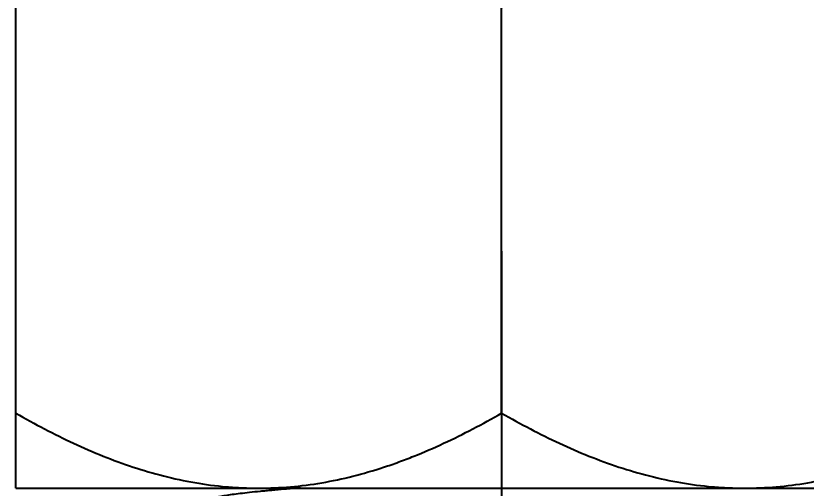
# Model space of a CAD drawing. Extents: x 828 to 1855, y 0 to 752.
# Drawn here: x 1487.58 to 1495.71, y 227.95 to 232.81 of the extents above; entities that cross this region are included whole.
import ezdxf

# ---------------------------------------------------------------- set-up
doc = ezdxf.new("R2010")
doc.units = 0
doc.header["$LTSCALE"] = 10
doc.header["$MEASUREMENT"] = 0
doc.header["$PDMODE"] = 3
doc.header["$PDSIZE"] = -10
doc.linetypes.add('CENTER', pattern=[2, 1.25, -0.25, 0.25, -0.25])
doc.layers.get('0').update_dxf_attribs({"linetype": 'CONTINUOUS'})
doc.layers.get('DEFPOINTS').update_dxf_attribs({"linetype": 'CONTINUOUS'})
doc.layers.add('1', color=7, linetype='CONTINUOUS')
doc.styles.add('Daelim Dimension', font='')
doc.styles.get('Daelim Dimension').set_extended_font_data('나눔고딕')
doc.dimstyles.new('DEFAULT', dxfattribs={"dimscale": 2, "dimtxt": 2, "dimasz": 2, "dimexe": 0, "dimexo": 2, "dimgap": 1, "dimtad": 1, "dimdec": 0, "dimzin": 9, "dimdsep": 46, "dimtxsty": 'Daelim Dimension', "dimcen": 0.5, "dimclrd": 5, "dimclre": 5, "dimclrt": 256, "dimadec": 1, "dimazin": 0, "dimtfac": 1, "dimtdec": 0, "dimtix": 1, "dimtmove": 0, "dimatfit": 3, "dimfxl": 1, "dimtolj": 1, "dimtzin": 1, "dimlwd": 9, "dimlwe": 9, "dimarcsym": 0})

# ---------------------------------------------------------------- blocks, each defined once
blk = doc.blocks.new('*D19')
at = {"color": 5, "lineweight": 9, "ltscale": 0.5, "transparency": 16777216}
for p, q in [((1517.8786, 273.7501), (1581.0468, 273.7501)), ((1581.0468, 269.7501), (1581.0468, 131.2501)), ((1498.7336, 127.2501), (1581.0468, 127.2501))]:
    blk.add_line(p, q, dxfattribs=at)
at = {"color": 5, "ltscale": 0.5, "transparency": 16777216}
for points in [[(1580.3802, 269.7501), (1581.7135, 269.7501), (1581.0468, 273.7501)], [(1580.3802, 131.2501), (1581.7135, 131.2501), (1581.0468, 127.2501)]]:
    blk.add_solid(points, dxfattribs=at)
at = {"layer": 'DEFPOINTS', "color": 0, "ltscale": 0.5, "transparency": 16777216}
for p in [(1513.8786, 273.7501), (1494.7336, 127.2501), (1581.0468, 127.2501)]:
    blk.add_point(p, dxfattribs=at)
at = {"color": 7, "lineweight": -3, "ltscale": 0.5, "transparency": 16777216, "insert": (1573.5962, 200.5001), "char_height": 10, "attachment_point": 5, "rotation": 90, "style": 'Daelim Dimension'}
blk.add_mtext('\\A1;390', dxfattribs=at)

msp = doc.modelspace()

# ---------------------------------------------------------------- linework, layer by layer
at = {"layer": '1', "color": 1, "linetype": 'CENTER', "lineweight": -3}
msp.add_line((1492.5786, 290.3893), (1492.5786, 187.6108), dxfattribs=at)
at = {"layer": '1', "color": 7, "linetype": 'Continuous', "lineweight": -3}
for p, q in [((1487.5786, 228.7236), (1487.5786, 242.1766)), ((1492.5786, 228.7236), (1492.5786, 242.1766)), ((1487.5786, 227.9501), (1490.0786, 227.9501)), ((1490.0786, 227.9501), (1495.0786, 227.9501)), ((1495.0786, 227.9501), (1497.5786, 227.9501))]:
    msp.add_line(p, q, dxfattribs=at)
for points, knots in [([(1487.5786, 227.9501), (1487.5786, 227.9501), (1487.5786, 227.9694), (1487.5786, 228.0428), (1487.5786, 228.0967), (1487.5786, 228.1826), (1487.5786, 228.2007), (1487.5786, 228.2386), (1487.5786, 228.2585), (1487.5786, 228.3204), (1487.5786, 228.3648), (1487.5786, 228.5059), (1487.5786, 228.6107), (1487.5786, 228.7236)], [0, 0, 0, 0, 0.25, 0.25, 0.5, 0.5, 0.5625, 0.5625, 0.625, 0.625, 0.75, 0.75, 1, 1, 1, 1]), ([(1487.5786, 228.7236), (1487.7744, 228.6105), (1487.9726, 228.506), (1488.3746, 228.3191), (1488.5785, 228.2366), (1488.9935, 228.0995), (1489.2047, 228.0449), (1489.5282, 227.9888), (1489.6371, 227.9744), (1489.8023, 227.9598), (1489.8576, 227.9562), (1489.968, 227.9513), (1490.0233, 227.9501), (1490.0786, 227.9501)], [0, 0, 0, 0, 0.25, 0.25, 0.5, 0.5, 0.75, 0.75, 0.875, 0.875, 0.9375, 0.9375, 1, 1, 1, 1]), ([(1490.0786, 227.9501), (1490.298, 227.9501), (1490.5146, 227.9694), (1490.9426, 228.0428), (1491.1539, 228.0967), (1491.4154, 228.1826), (1491.4675, 228.2007), (1491.5716, 228.2386), (1491.6235, 228.2585), (1491.7785, 228.3204), (1491.8807, 228.3648), (1492.1844, 228.5059), (1492.383, 228.6107), (1492.5786, 228.7236)], [0, 0, 0, 0, 0.25, 0.25, 0.5, 0.5, 0.5625, 0.5625, 0.625, 0.625, 0.75, 0.75, 1, 1, 1, 1]), ([(1492.5786, 228.7236), (1492.7744, 228.6105), (1492.9726, 228.506), (1493.3746, 228.3191), (1493.5785, 228.2366), (1493.9935, 228.0995), (1494.2047, 228.0449), (1494.5282, 227.9888), (1494.6371, 227.9744), (1494.8023, 227.9598), (1494.8576, 227.9562), (1494.968, 227.9513), (1495.0233, 227.9501), (1495.0786, 227.9501)], [0, 0, 0, 0, 0.25, 0.25, 0.5, 0.5, 0.75, 0.75, 0.875, 0.875, 0.9375, 0.9375, 1, 1, 1, 1]), ([(1495.0786, 227.9501), (1495.298, 227.9501), (1495.5146, 227.9694), (1495.9426, 228.0428), (1496.1539, 228.0967), (1496.4154, 228.1826), (1496.4675, 228.2007), (1496.5716, 228.2386), (1496.6235, 228.2585), (1496.7785, 228.3204), (1496.8807, 228.3648), (1497.1844, 228.5059), (1497.383, 228.6107), (1497.5786, 228.7236)], [0, 0, 0, 0, 0.25, 0.25, 0.5, 0.5, 0.5625, 0.5625, 0.625, 0.625, 0.75, 0.75, 1, 1, 1, 1]), ([(1490.5069, 227.9517), (1490.4506, 227.9476), (1490.3963, 227.9435), (1490.2989, 227.9355), (1490.2552, 227.9317), (1490.1921, 227.9261), (1490.1715, 227.9242), (1490.1314, 227.9204), (1490.1118, 227.9185), (1490.0167, 227.9091), (1489.9488, 227.9016), (1489.8291, 227.8871), (1489.7772, 227.88), (1489.7229, 227.8712), (1489.7126, 227.8694), (1489.6931, 227.8659), (1489.6657, 227.8607), (1489.6435, 227.8556), (1489.6057, 227.8454), (1489.5896, 227.8386), (1489.5799, 227.829), (1489.5786, 227.8263), (1489.5786, 227.8236)], [0, 0, 0, 0, 0.096774, 0.096774, 0.180779, 0.180779, 0.222782, 0.222782, 0.264784, 0.264784, 0.432795, 0.432795, 0.600805, 0.600805, 0.642808, 0.642808, 0.68481, 0.768815, 0.768815, 0.936826, 0.936826, 1, 1, 1, 1])]:
    msp.add_open_spline(points, degree=3, knots=knots, dxfattribs=at)

# ---------------------------------------------------------------- dimensions: what is measured, and where the dimension line sits
at = {"color": 5, "lineweight": -3, "ltscale": 0.5}
dim = msp.add_linear_dim(base=(1581.0468, 127.2501), p1=(1513.8786, 273.7501), p2=(1494.7336, 127.2501), angle=90, text='390', dimstyle='DEFAULT', override={"dimtxt": 5, "dimclrt": 7}, dxfattribs=at)
dim.commit()
dim.dimension.update_dxf_attribs({"geometry": '*D19', "text_midpoint": (1573.5962, 200.5001)})

doc.saveas('drawing.dxf')
